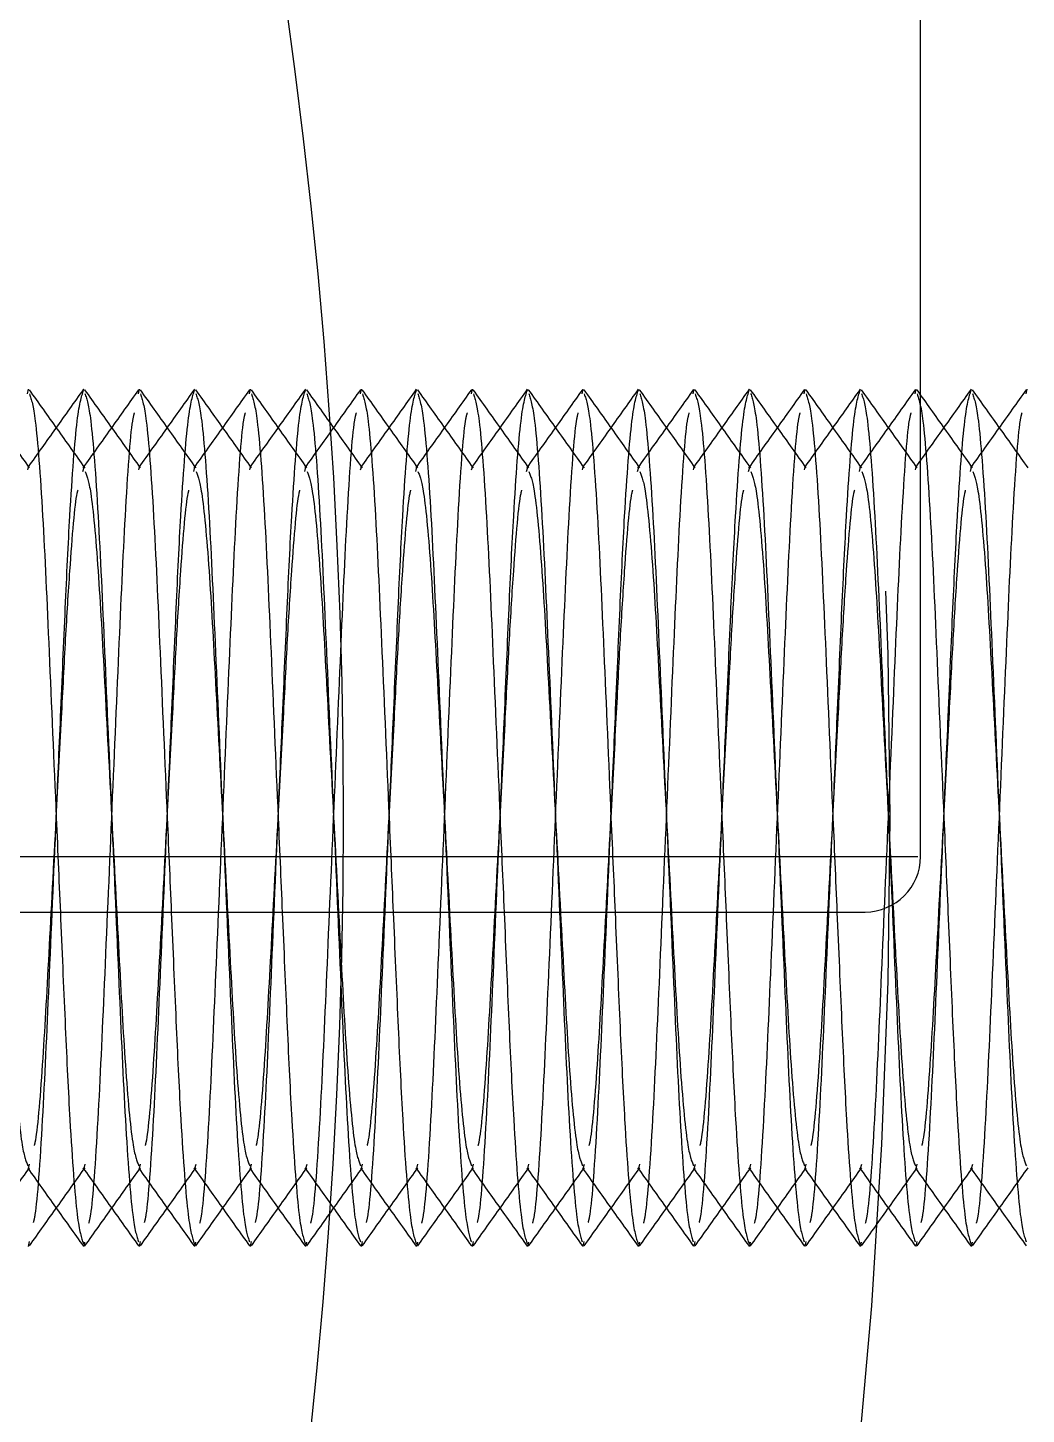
# Model space of a CAD drawing. Header units: metres. Extents: x 0 to 63075, y 0 to 44550.
# Drawn here: x 36477.33 to 36495.33, y 35153.52 to 35178.51 of the extents above; entities that cross this region are included whole.
import ezdxf

# ---------------------------------------------------------------- set-up
doc = ezdxf.new("R2010")
doc.units = ezdxf.units.M
doc.header["$LTSCALE"] = 75
doc.linetypes.add('DASHDOT', pattern=[25.4, 12.7, -6.35, 0, -6.35])
doc.linetypes.add('HIDDEN2', pattern=[4.7625, 3.175, -1.5875])
for name, color, linetype in [('SDM', 7, 'Continuous'), ('SFU', 3, 'DASHDOT'), ('SL4', 4, 'Continuous'), ('ST1', 7, 'HIDDEN2')]:
    doc.layers.add(name, color=color, linetype=linetype)

# ---------------------------------------------------------------- blocks, each defined once
blk = doc.blocks.new('A$Cf5e9a517')
at = {"layer": 'SFU'}
for p, q in [((331.168, 1597.652), (331.168, 1660.352)), ((311.668, 1597.652), (331.122, 1597.652)), ((311.668, 1596.652), (330.168, 1596.652))]:
    blk.add_line(p, q, dxfattribs=at)
blk.add_arc((330.168, 1597.652), 1, 270, 0, dxfattribs=at)
at = {"layer": 'SL4'}
for radius in [125, 123.91, 122.777, 119.686]:
    blk.add_circle((216.283, 1598.35), radius, dxfattribs=at)
blk.add_arc((216.283, 1598.35), 104.464, 84.34617, 70.62407, dxfattribs=at)
at = {"layer": 'ST1'}
for p, q in [((315.071, 1605.993), (315.089, 1606.077)), ((317.071, 1605.993), (317.089, 1606.077)), ((319.071, 1605.993), (319.089, 1606.077)), ((321.071, 1605.993), (321.089, 1606.077)), ((323.071, 1605.993), (323.089, 1606.077)), ((325.071, 1605.993), (325.089, 1606.077)), ((327.071, 1605.993), (327.089, 1606.077)), ((329.071, 1605.993), (329.089, 1606.077)), ((331.071, 1605.993), (331.089, 1606.077)), ((333.071, 1605.993), (333.089, 1606.077)), ((315.076, 1604.621), (315.089, 1604.671)), ((316.068, 1604.592), (316.089, 1604.671)), ((317.076, 1604.621), (317.089, 1604.671)), ((318.068, 1604.592), (318.089, 1604.671)), ((319.076, 1604.621), (319.089, 1604.671)), ((320.068, 1604.592), (320.089, 1604.671)), ((321.076, 1604.621), (321.089, 1604.671)), ((322.068, 1604.592), (322.089, 1604.671)), ((323.076, 1604.621), (323.089, 1604.671)), ((324.068, 1604.592), (324.089, 1604.671)), ((325.076, 1604.621), (325.089, 1604.671)), ((326.068, 1604.592), (326.089, 1604.671)), ((327.076, 1604.621), (327.089, 1604.671)), ((328.068, 1604.592), (328.089, 1604.671)), ((329.076, 1604.621), (329.089, 1604.671)), ((330.068, 1604.592), (330.089, 1604.671)), ((331.076, 1604.621), (331.089, 1604.671)), ((332.068, 1604.592), (332.089, 1604.671)), ((315.089, 1592.029), (315.109, 1592.107)), ((316.089, 1592.029), (316.109, 1592.108)), ((317.089, 1592.029), (317.109, 1592.107)), ((318.089, 1592.029), (318.109, 1592.108)), ((319.089, 1592.029), (319.109, 1592.107)), ((320.089, 1592.029), (320.109, 1592.108)), ((321.089, 1592.029), (321.109, 1592.107)), ((322.089, 1592.029), (322.109, 1592.108)), ((323.089, 1592.029), (323.109, 1592.107)), ((324.089, 1592.029), (324.109, 1592.108)), ((325.089, 1592.029), (325.109, 1592.107)), ((326.089, 1592.029), (326.109, 1592.108)), ((327.089, 1592.029), (327.109, 1592.107)), ((328.089, 1592.029), (328.109, 1592.108)), ((329.089, 1592.029), (329.109, 1592.107)), ((330.089, 1592.029), (330.109, 1592.108)), ((331.089, 1592.029), (331.109, 1592.107)), ((332.089, 1592.029), (332.109, 1592.108)), ((315.089, 1590.623), (315.107, 1590.711)), ((316.089, 1590.623), (316.106, 1590.704)), ((317.089, 1590.623), (317.107, 1590.711)), ((318.089, 1590.623), (318.106, 1590.704)), ((319.089, 1590.623), (319.107, 1590.711)), ((320.089, 1590.623), (320.106, 1590.704)), ((321.089, 1590.623), (321.107, 1590.711)), ((322.089, 1590.623), (322.106, 1590.704)), ((323.089, 1590.623), (323.107, 1590.711)), ((324.089, 1590.623), (324.106, 1590.704)), ((325.089, 1590.623), (325.107, 1590.711)), ((326.089, 1590.623), (326.106, 1590.704)), ((327.089, 1590.623), (327.107, 1590.711)), ((328.089, 1590.623), (328.106, 1590.704)), ((329.089, 1590.623), (329.107, 1590.711)), ((330.089, 1590.623), (330.106, 1590.704)), ((331.089, 1590.623), (331.107, 1590.711)), ((332.089, 1590.623), (332.106, 1590.704))]:
    blk.add_line(p, q, dxfattribs=at)
blk.add_circle((216.283, 1598.35), 114.333, dxfattribs=at)
for points, knots in [([(315.108, 1604.657), (314.941, 1604.892), (314.606, 1605.362), (314.272, 1605.831), (314.104, 1606.066)], [0, 0, 0, 0, 0.499937, 1, 1, 1, 1]), ([(316.079, 1606.073), (315.911, 1605.838), (315.577, 1605.369), (315.243, 1604.9), (315.076, 1604.665)], [0, 0, 0, 0, 0.500035, 1, 1, 1, 1]), ([(316.108, 1604.657), (315.941, 1604.892), (315.607, 1605.36), (315.273, 1605.83), (315.106, 1606.064)], [0, 0, 0, 0, 0.49997, 1, 1, 1, 1]), ([(315.107, 1605.989), (315.141, 1605.887), (315.216, 1605.661), (315.345, 1603.939), (315.458, 1601.39), (315.571, 1598.751), (315.672, 1596.426), (315.752, 1594.531), (315.845, 1592.591), (315.964, 1591.009), (316.041, 1590.781), (316.078, 1590.674)], [0, 0, 0, 0, 0.108328, 0.239496, 0.365485, 0.495517, 0.57381, 0.663359, 0.752437, 0.883605, 1, 1, 1, 1]), ([(315.179, 1591.054), (315.19, 1591.095), (315.242, 1591.3), (315.346, 1592.797), (315.458, 1595.3), (315.571, 1597.95), (315.672, 1600.274), (315.752, 1602.169), (315.845, 1604.111), (315.968, 1605.732), (316.049, 1605.963), (316.089, 1606.077)], [0, 0, 0, 0, 0.0350675, 0.1752166, 0.3098326, 0.4487685, 0.5324217, 0.6281026, 0.7232803, 0.8634294, 1, 1, 1, 1]), ([(317.072, 1606.065), (316.905, 1605.831), (316.571, 1605.361), (316.236, 1604.892), (316.069, 1604.657)], [0, 0, 0, 0, 0.50006, 1, 1, 1, 1]), ([(317.108, 1604.657), (316.941, 1604.892), (316.606, 1605.362), (316.272, 1605.831), (316.104, 1606.066)], [0, 0, 0, 0, 0.499937, 1, 1, 1, 1]), ([(316.106, 1605.996), (316.14, 1605.893), (316.215, 1605.666), (316.345, 1603.94), (316.458, 1601.388), (316.589, 1598.35), (316.719, 1595.312), (316.832, 1592.761), (316.962, 1591.036), (317.037, 1590.81), (317.071, 1590.707)], [0, 0, 0, 0, 0.110571, 0.242596, 0.369408, 0.50029, 0.631172, 0.757984, 0.890008, 1, 1, 1, 1]), ([(318.079, 1606.073), (317.911, 1605.838), (317.577, 1605.369), (317.243, 1604.9), (317.076, 1604.665)], [0, 0, 0, 0, 0.500035, 1, 1, 1, 1]), ([(318.108, 1604.657), (317.941, 1604.892), (317.607, 1605.36), (317.273, 1605.83), (317.106, 1606.064)], [0, 0, 0, 0, 0.49997, 1, 1, 1, 1]), ([(317.107, 1605.989), (317.141, 1605.887), (317.216, 1605.661), (317.345, 1603.939), (317.458, 1601.39), (317.571, 1598.751), (317.672, 1596.426), (317.752, 1594.531), (317.845, 1592.591), (317.964, 1591.009), (318.041, 1590.781), (318.078, 1590.674)], [0, 0, 0, 0, 0.108328, 0.239496, 0.365485, 0.495517, 0.57381, 0.663359, 0.752437, 0.883605, 1, 1, 1, 1]), ([(317.179, 1591.054), (317.19, 1591.095), (317.242, 1591.3), (317.346, 1592.797), (317.458, 1595.3), (317.571, 1597.95), (317.672, 1600.274), (317.752, 1602.169), (317.845, 1604.111), (317.968, 1605.732), (318.049, 1605.963), (318.089, 1606.077)], [0, 0, 0, 0, 0.035067, 0.175217, 0.309833, 0.448769, 0.532422, 0.628103, 0.72328, 0.863429, 1, 1, 1, 1]), ([(319.072, 1606.065), (318.905, 1605.831), (318.571, 1605.361), (318.236, 1604.892), (318.069, 1604.657)], [0, 0, 0, 0, 0.50006, 1, 1, 1, 1]), ([(319.108, 1604.657), (318.941, 1604.892), (318.606, 1605.362), (318.272, 1605.831), (318.104, 1606.066)], [0, 0, 0, 0, 0.499937, 1, 1, 1, 1]), ([(318.106, 1605.996), (318.14, 1605.893), (318.215, 1605.666), (318.345, 1603.94), (318.458, 1601.388), (318.589, 1598.35), (318.719, 1595.312), (318.832, 1592.761), (318.962, 1591.036), (319.037, 1590.81), (319.071, 1590.707)], [0, 0, 0, 0, 0.110571, 0.242596, 0.369408, 0.50029, 0.631172, 0.757984, 0.890008, 1, 1, 1, 1]), ([(320.079, 1606.073), (319.911, 1605.838), (319.577, 1605.369), (319.243, 1604.9), (319.076, 1604.665)], [0, 0, 0, 0, 0.5000352, 1, 1, 1, 1]), ([(320.108, 1604.657), (319.941, 1604.892), (319.607, 1605.36), (319.273, 1605.83), (319.106, 1606.064)], [0, 0, 0, 0, 0.49997, 1, 1, 1, 1]), ([(319.107, 1605.989), (319.141, 1605.887), (319.216, 1605.661), (319.345, 1603.939), (319.458, 1601.39), (319.571, 1598.751), (319.672, 1596.426), (319.752, 1594.531), (319.845, 1592.591), (319.964, 1591.009), (320.041, 1590.781), (320.078, 1590.674)], [0, 0, 0, 0, 0.108328, 0.239496, 0.365485, 0.495517, 0.57381, 0.663359, 0.752437, 0.883605, 1, 1, 1, 1]), ([(319.179, 1591.054), (319.19, 1591.095), (319.242, 1591.3), (319.346, 1592.797), (319.458, 1595.3), (319.571, 1597.95), (319.672, 1600.274), (319.752, 1602.169), (319.845, 1604.111), (319.968, 1605.732), (320.049, 1605.963), (320.089, 1606.077)], [0, 0, 0, 0, 0.035067, 0.175217, 0.309833, 0.448769, 0.532422, 0.628103, 0.72328, 0.863429, 1, 1, 1, 1]), ([(321.072, 1606.065), (320.905, 1605.831), (320.571, 1605.361), (320.236, 1604.892), (320.069, 1604.657)], [0, 0, 0, 0, 0.50006, 1, 1, 1, 1]), ([(321.108, 1604.657), (320.941, 1604.892), (320.606, 1605.362), (320.272, 1605.831), (320.104, 1606.066)], [0, 0, 0, 0, 0.4999369, 1, 1, 1, 1]), ([(320.106, 1605.996), (320.14, 1605.893), (320.215, 1605.666), (320.345, 1603.94), (320.458, 1601.388), (320.589, 1598.35), (320.719, 1595.312), (320.832, 1592.761), (320.962, 1591.036), (321.037, 1590.81), (321.071, 1590.707)], [0, 0, 0, 0, 0.1105714, 0.242596, 0.3694081, 0.5002899, 0.6311716, 0.7579837, 0.8900083, 1, 1, 1, 1]), ([(322.079, 1606.073), (321.911, 1605.838), (321.577, 1605.369), (321.243, 1604.9), (321.076, 1604.665)], [0, 0, 0, 0, 0.500035, 1, 1, 1, 1]), ([(322.108, 1604.657), (321.941, 1604.892), (321.607, 1605.36), (321.273, 1605.83), (321.106, 1606.064)], [0, 0, 0, 0, 0.49997, 1, 1, 1, 1]), ([(321.107, 1605.989), (321.141, 1605.887), (321.216, 1605.661), (321.345, 1603.939), (321.458, 1601.39), (321.571, 1598.751), (321.672, 1596.426), (321.752, 1594.531), (321.845, 1592.591), (321.964, 1591.009), (322.041, 1590.781), (322.078, 1590.674)], [0, 0, 0, 0, 0.108328, 0.239496, 0.365485, 0.495517, 0.57381, 0.663359, 0.752437, 0.883605, 1, 1, 1, 1]), ([(321.179, 1591.054), (321.19, 1591.095), (321.242, 1591.3), (321.346, 1592.797), (321.458, 1595.3), (321.571, 1597.95), (321.672, 1600.274), (321.752, 1602.169), (321.845, 1604.111), (321.968, 1605.732), (322.049, 1605.963), (322.089, 1606.077)], [0, 0, 0, 0, 0.035067, 0.175217, 0.309833, 0.448769, 0.532422, 0.628103, 0.72328, 0.863429, 1, 1, 1, 1]), ([(323.072, 1606.065), (322.905, 1605.831), (322.571, 1605.361), (322.236, 1604.892), (322.069, 1604.657)], [0, 0, 0, 0, 0.5000596, 1, 1, 1, 1]), ([(323.108, 1604.657), (322.941, 1604.892), (322.606, 1605.362), (322.272, 1605.831), (322.104, 1606.066)], [0, 0, 0, 0, 0.4999369, 1, 1, 1, 1]), ([(322.106, 1605.996), (322.14, 1605.893), (322.215, 1605.666), (322.345, 1603.94), (322.458, 1601.388), (322.589, 1598.35), (322.719, 1595.312), (322.832, 1592.761), (322.962, 1591.036), (323.037, 1590.81), (323.071, 1590.707)], [0, 0, 0, 0, 0.110571, 0.242596, 0.369408, 0.50029, 0.631172, 0.757984, 0.890008, 1, 1, 1, 1]), ([(324.079, 1606.073), (323.911, 1605.838), (323.577, 1605.369), (323.243, 1604.9), (323.076, 1604.665)], [0, 0, 0, 0, 0.500035, 1, 1, 1, 1]), ([(324.108, 1604.657), (323.941, 1604.892), (323.607, 1605.36), (323.273, 1605.83), (323.106, 1606.064)], [0, 0, 0, 0, 0.49997, 1, 1, 1, 1]), ([(323.107, 1605.989), (323.141, 1605.887), (323.216, 1605.661), (323.345, 1603.939), (323.458, 1601.39), (323.571, 1598.751), (323.672, 1596.426), (323.752, 1594.531), (323.845, 1592.591), (323.964, 1591.009), (324.041, 1590.781), (324.078, 1590.674)], [0, 0, 0, 0, 0.108328, 0.239496, 0.365485, 0.495517, 0.57381, 0.663359, 0.752437, 0.883605, 1, 1, 1, 1]), ([(323.179, 1591.054), (323.19, 1591.095), (323.242, 1591.3), (323.346, 1592.797), (323.458, 1595.3), (323.571, 1597.95), (323.672, 1600.274), (323.752, 1602.169), (323.845, 1604.111), (323.968, 1605.732), (324.049, 1605.963), (324.089, 1606.077)], [0, 0, 0, 0, 0.035067, 0.175217, 0.309833, 0.448769, 0.532422, 0.628103, 0.72328, 0.863429, 1, 1, 1, 1]), ([(325.072, 1606.065), (324.905, 1605.831), (324.571, 1605.361), (324.236, 1604.892), (324.069, 1604.657)], [0, 0, 0, 0, 0.50006, 1, 1, 1, 1]), ([(325.108, 1604.657), (324.941, 1604.892), (324.606, 1605.362), (324.272, 1605.831), (324.104, 1606.066)], [0, 0, 0, 0, 0.499937, 1, 1, 1, 1]), ([(324.106, 1605.996), (324.14, 1605.893), (324.215, 1605.666), (324.345, 1603.94), (324.458, 1601.388), (324.589, 1598.35), (324.719, 1595.312), (324.832, 1592.761), (324.962, 1591.036), (325.037, 1590.81), (325.071, 1590.707)], [0, 0, 0, 0, 0.110571, 0.242596, 0.369408, 0.50029, 0.631172, 0.757984, 0.890008, 1, 1, 1, 1]), ([(326.079, 1606.073), (325.911, 1605.838), (325.577, 1605.369), (325.243, 1604.9), (325.076, 1604.665)], [0, 0, 0, 0, 0.500035, 1, 1, 1, 1]), ([(326.108, 1604.657), (325.941, 1604.892), (325.607, 1605.36), (325.273, 1605.83), (325.106, 1606.064)], [0, 0, 0, 0, 0.49997, 1, 1, 1, 1]), ([(325.107, 1605.989), (325.141, 1605.887), (325.216, 1605.661), (325.345, 1603.939), (325.458, 1601.39), (325.571, 1598.751), (325.672, 1596.426), (325.752, 1594.531), (325.845, 1592.591), (325.964, 1591.009), (326.041, 1590.781), (326.078, 1590.674)], [0, 0, 0, 0, 0.108328, 0.239496, 0.365485, 0.495517, 0.57381, 0.663359, 0.752437, 0.883605, 1, 1, 1, 1]), ([(325.179, 1591.054), (325.19, 1591.095), (325.242, 1591.3), (325.346, 1592.797), (325.458, 1595.3), (325.571, 1597.95), (325.672, 1600.274), (325.752, 1602.169), (325.845, 1604.111), (325.968, 1605.732), (326.049, 1605.963), (326.089, 1606.077)], [0, 0, 0, 0, 0.035067, 0.175217, 0.309833, 0.448769, 0.532422, 0.628103, 0.72328, 0.863429, 1, 1, 1, 1]), ([(327.072, 1606.065), (326.905, 1605.831), (326.571, 1605.361), (326.236, 1604.892), (326.069, 1604.657)], [0, 0, 0, 0, 0.50006, 1, 1, 1, 1]), ([(327.108, 1604.657), (326.941, 1604.892), (326.606, 1605.362), (326.272, 1605.831), (326.104, 1606.066)], [0, 0, 0, 0, 0.499937, 1, 1, 1, 1]), ([(326.106, 1605.996), (326.14, 1605.893), (326.215, 1605.666), (326.345, 1603.94), (326.458, 1601.388), (326.589, 1598.35), (326.719, 1595.312), (326.832, 1592.761), (326.962, 1591.036), (327.037, 1590.81), (327.071, 1590.707)], [0, 0, 0, 0, 0.110571, 0.242596, 0.369408, 0.50029, 0.631172, 0.757984, 0.890008, 1, 1, 1, 1]), ([(328.079, 1606.073), (327.911, 1605.838), (327.577, 1605.369), (327.243, 1604.9), (327.076, 1604.665)], [0, 0, 0, 0, 0.5000352, 1, 1, 1, 1]), ([(328.108, 1604.657), (327.941, 1604.892), (327.607, 1605.36), (327.273, 1605.83), (327.106, 1606.064)], [0, 0, 0, 0, 0.49997, 1, 1, 1, 1]), ([(327.107, 1605.989), (327.141, 1605.887), (327.216, 1605.661), (327.345, 1603.939), (327.458, 1601.39), (327.571, 1598.751), (327.672, 1596.426), (327.752, 1594.531), (327.845, 1592.591), (327.964, 1591.009), (328.041, 1590.781), (328.078, 1590.674)], [0, 0, 0, 0, 0.108328, 0.239496, 0.365485, 0.495517, 0.57381, 0.663359, 0.752437, 0.883605, 1, 1, 1, 1]), ([(327.179, 1591.054), (327.19, 1591.095), (327.242, 1591.3), (327.346, 1592.797), (327.458, 1595.3), (327.571, 1597.95), (327.672, 1600.274), (327.752, 1602.169), (327.845, 1604.111), (327.968, 1605.732), (328.049, 1605.963), (328.089, 1606.077)], [0, 0, 0, 0, 0.035067, 0.175217, 0.309833, 0.448769, 0.532422, 0.628103, 0.72328, 0.863429, 1, 1, 1, 1]), ([(329.072, 1606.065), (328.905, 1605.831), (328.571, 1605.361), (328.236, 1604.892), (328.069, 1604.657)], [0, 0, 0, 0, 0.50006, 1, 1, 1, 1]), ([(329.108, 1604.657), (328.941, 1604.892), (328.606, 1605.362), (328.272, 1605.831), (328.104, 1606.066)], [0, 0, 0, 0, 0.499937, 1, 1, 1, 1]), ([(328.106, 1605.996), (328.14, 1605.893), (328.215, 1605.666), (328.345, 1603.94), (328.458, 1601.388), (328.589, 1598.35), (328.719, 1595.312), (328.832, 1592.761), (328.962, 1591.036), (329.037, 1590.81), (329.071, 1590.707)], [0, 0, 0, 0, 0.110571, 0.242596, 0.369408, 0.50029, 0.631172, 0.757984, 0.890008, 1, 1, 1, 1]), ([(330.079, 1606.073), (329.911, 1605.838), (329.577, 1605.369), (329.243, 1604.9), (329.076, 1604.665)], [0, 0, 0, 0, 0.500035, 1, 1, 1, 1]), ([(330.108, 1604.657), (329.941, 1604.892), (329.607, 1605.36), (329.273, 1605.83), (329.106, 1606.064)], [0, 0, 0, 0, 0.49997, 1, 1, 1, 1]), ([(329.107, 1605.989), (329.141, 1605.887), (329.216, 1605.661), (329.345, 1603.939), (329.458, 1601.39), (329.571, 1598.751), (329.672, 1596.426), (329.752, 1594.531), (329.845, 1592.591), (329.964, 1591.009), (330.041, 1590.781), (330.078, 1590.674)], [0, 0, 0, 0, 0.108328, 0.239496, 0.365485, 0.495517, 0.57381, 0.663359, 0.752437, 0.883605, 1, 1, 1, 1]), ([(329.179, 1591.054), (329.19, 1591.095), (329.242, 1591.3), (329.346, 1592.797), (329.458, 1595.3), (329.571, 1597.95), (329.672, 1600.274), (329.752, 1602.169), (329.845, 1604.111), (329.968, 1605.732), (330.049, 1605.963), (330.089, 1606.077)], [0, 0, 0, 0, 0.035067, 0.175217, 0.309833, 0.448769, 0.532422, 0.628103, 0.72328, 0.863429, 1, 1, 1, 1]), ([(331.072, 1606.065), (330.905, 1605.831), (330.571, 1605.361), (330.236, 1604.892), (330.069, 1604.657)], [0, 0, 0, 0, 0.50006, 1, 1, 1, 1]), ([(331.108, 1604.657), (330.941, 1604.892), (330.606, 1605.362), (330.272, 1605.831), (330.104, 1606.066)], [0, 0, 0, 0, 0.4999369, 1, 1, 1, 1]), ([(330.106, 1605.996), (330.14, 1605.893), (330.215, 1605.666), (330.345, 1603.94), (330.458, 1601.388), (330.589, 1598.35), (330.719, 1595.312), (330.832, 1592.761), (330.962, 1591.036), (331.037, 1590.81), (331.071, 1590.707)], [0, 0, 0, 0, 0.110571, 0.242596, 0.369408, 0.50029, 0.631172, 0.757984, 0.890008, 1, 1, 1, 1]), ([(332.079, 1606.073), (331.911, 1605.838), (331.577, 1605.369), (331.243, 1604.9), (331.076, 1604.665)], [0, 0, 0, 0, 0.500035, 1, 1, 1, 1]), ([(332.108, 1604.657), (331.941, 1604.892), (331.607, 1605.36), (331.273, 1605.83), (331.106, 1606.064)], [0, 0, 0, 0, 0.49997, 1, 1, 1, 1]), ([(331.107, 1605.989), (331.141, 1605.887), (331.216, 1605.661), (331.345, 1603.939), (331.458, 1601.39), (331.571, 1598.751), (331.672, 1596.426), (331.752, 1594.531), (331.845, 1592.591), (331.964, 1591.009), (332.041, 1590.781), (332.078, 1590.674)], [0, 0, 0, 0, 0.108328, 0.239496, 0.365485, 0.495517, 0.57381, 0.663359, 0.752437, 0.883605, 1, 1, 1, 1]), ([(331.179, 1591.054), (331.19, 1591.095), (331.242, 1591.3), (331.346, 1592.797), (331.458, 1595.3), (331.571, 1597.95), (331.672, 1600.274), (331.752, 1602.169), (331.845, 1604.111), (331.968, 1605.732), (332.049, 1605.963), (332.089, 1606.077)], [0, 0, 0, 0, 0.035067, 0.175217, 0.309833, 0.448769, 0.532422, 0.628103, 0.72328, 0.863429, 1, 1, 1, 1]), ([(333.072, 1606.065), (332.905, 1605.831), (332.571, 1605.361), (332.236, 1604.892), (332.069, 1604.657)], [0, 0, 0, 0, 0.50006, 1, 1, 1, 1]), ([(333.108, 1604.657), (332.941, 1604.892), (332.606, 1605.362), (332.272, 1605.831), (332.104, 1606.066)], [0, 0, 0, 0, 0.499937, 1, 1, 1, 1]), ([(332.106, 1605.996), (332.14, 1605.893), (332.215, 1605.666), (332.345, 1603.94), (332.458, 1601.388), (332.589, 1598.35), (332.719, 1595.312), (332.832, 1592.761), (332.962, 1591.036), (333.037, 1590.81), (333.071, 1590.707)], [0, 0, 0, 0, 0.110571, 0.242596, 0.369408, 0.50029, 0.631172, 0.757984, 0.890008, 1, 1, 1, 1]), ([(316.178, 1591.047), (316.189, 1591.089), (316.241, 1591.295), (316.346, 1592.795), (316.458, 1595.303), (316.589, 1598.35), (316.719, 1601.397), (316.831, 1603.904), (316.936, 1605.403), (316.988, 1605.609), (316.999, 1605.651)], [0, 0, 0, 0, 0.040767, 0.196457, 0.346, 0.500342, 0.654684, 0.804227, 0.959916, 1, 1, 1, 1]), ([(318.178, 1591.047), (318.189, 1591.089), (318.241, 1591.295), (318.346, 1592.795), (318.458, 1595.303), (318.589, 1598.35), (318.719, 1601.397), (318.831, 1603.904), (318.936, 1605.403), (318.988, 1605.609), (318.999, 1605.651)], [0, 0, 0, 0, 0.040767, 0.196457, 0.346, 0.500342, 0.654684, 0.804227, 0.959916, 1, 1, 1, 1]), ([(320.178, 1591.047), (320.189, 1591.089), (320.241, 1591.295), (320.346, 1592.795), (320.458, 1595.303), (320.589, 1598.35), (320.719, 1601.397), (320.831, 1603.904), (320.936, 1605.403), (320.988, 1605.609), (320.999, 1605.651)], [0, 0, 0, 0, 0.040767, 0.196457, 0.346, 0.500342, 0.654684, 0.804227, 0.959916, 1, 1, 1, 1]), ([(322.178, 1591.047), (322.189, 1591.089), (322.241, 1591.295), (322.346, 1592.795), (322.458, 1595.303), (322.589, 1598.35), (322.719, 1601.397), (322.831, 1603.904), (322.936, 1605.403), (322.988, 1605.609), (322.999, 1605.651)], [0, 0, 0, 0, 0.040767, 0.196457, 0.346, 0.500342, 0.654684, 0.804227, 0.959916, 1, 1, 1, 1]), ([(324.178, 1591.047), (324.189, 1591.089), (324.241, 1591.295), (324.346, 1592.795), (324.458, 1595.303), (324.589, 1598.35), (324.719, 1601.397), (324.831, 1603.904), (324.936, 1605.403), (324.988, 1605.609), (324.999, 1605.651)], [0, 0, 0, 0, 0.0407674, 0.196457, 0.3459999, 0.5003418, 0.6546838, 0.8042266, 0.9599163, 1, 1, 1, 1]), ([(326.178, 1591.047), (326.189, 1591.089), (326.241, 1591.295), (326.346, 1592.795), (326.458, 1595.303), (326.589, 1598.35), (326.719, 1601.397), (326.831, 1603.904), (326.936, 1605.403), (326.988, 1605.609), (326.999, 1605.651)], [0, 0, 0, 0, 0.040767, 0.196457, 0.346, 0.500342, 0.654684, 0.804227, 0.959916, 1, 1, 1, 1]), ([(328.178, 1591.047), (328.189, 1591.089), (328.241, 1591.295), (328.346, 1592.795), (328.458, 1595.303), (328.589, 1598.35), (328.719, 1601.397), (328.831, 1603.904), (328.936, 1605.403), (328.988, 1605.609), (328.999, 1605.651)], [0, 0, 0, 0, 0.040767, 0.196457, 0.346, 0.500342, 0.654684, 0.804227, 0.959916, 1, 1, 1, 1]), ([(330.178, 1591.047), (330.189, 1591.089), (330.241, 1591.295), (330.346, 1592.795), (330.458, 1595.303), (330.589, 1598.35), (330.719, 1601.397), (330.831, 1603.904), (330.936, 1605.403), (330.988, 1605.609), (330.999, 1605.651)], [0, 0, 0, 0, 0.040767, 0.196457, 0.346, 0.500342, 0.654684, 0.804227, 0.959916, 1, 1, 1, 1]), ([(332.178, 1591.047), (332.189, 1591.089), (332.241, 1591.295), (332.346, 1592.795), (332.458, 1595.303), (332.589, 1598.35), (332.719, 1601.397), (332.831, 1603.904), (332.936, 1605.403), (332.988, 1605.609), (332.999, 1605.651)], [0, 0, 0, 0, 0.0407674, 0.196457, 0.3459999, 0.5003418, 0.6546838, 0.8042266, 0.9599163, 1, 1, 1, 1]), ([(314.109, 1604.592), (314.142, 1604.509), (314.216, 1604.325), (314.345, 1602.922), (314.458, 1600.835), (314.589, 1598.35), (314.719, 1595.865), (314.832, 1593.776), (314.963, 1592.352), (315.04, 1592.166), (315.076, 1592.079)], [0, 0, 0, 0, 0.106972, 0.238781, 0.365377, 0.496042, 0.626708, 0.753304, 0.885113, 1, 1, 1, 1]), ([(316.109, 1604.592), (316.142, 1604.509), (316.216, 1604.325), (316.345, 1602.922), (316.458, 1600.835), (316.589, 1598.35), (316.719, 1595.865), (316.832, 1593.776), (316.963, 1592.352), (317.04, 1592.166), (317.076, 1592.079)], [0, 0, 0, 0, 0.106972, 0.238781, 0.365377, 0.496042, 0.626708, 0.753304, 0.885113, 1, 1, 1, 1]), ([(318.109, 1604.592), (318.142, 1604.509), (318.216, 1604.325), (318.345, 1602.922), (318.458, 1600.835), (318.589, 1598.35), (318.719, 1595.865), (318.832, 1593.776), (318.963, 1592.352), (319.04, 1592.166), (319.076, 1592.079)], [0, 0, 0, 0, 0.1069717, 0.2387806, 0.3653767, 0.4960425, 0.6267083, 0.7533044, 0.8851133, 1, 1, 1, 1]), ([(320.109, 1604.592), (320.142, 1604.509), (320.216, 1604.325), (320.345, 1602.922), (320.458, 1600.835), (320.589, 1598.35), (320.719, 1595.865), (320.832, 1593.776), (320.963, 1592.352), (321.04, 1592.166), (321.076, 1592.079)], [0, 0, 0, 0, 0.106972, 0.238781, 0.365377, 0.496042, 0.626708, 0.753304, 0.885113, 1, 1, 1, 1]), ([(322.109, 1604.592), (322.142, 1604.509), (322.216, 1604.325), (322.345, 1602.922), (322.458, 1600.835), (322.589, 1598.35), (322.719, 1595.865), (322.832, 1593.776), (322.963, 1592.352), (323.04, 1592.166), (323.076, 1592.079)], [0, 0, 0, 0, 0.106972, 0.238781, 0.365377, 0.496042, 0.626708, 0.753304, 0.885113, 1, 1, 1, 1]), ([(324.109, 1604.592), (324.142, 1604.509), (324.216, 1604.325), (324.345, 1602.922), (324.458, 1600.835), (324.589, 1598.35), (324.719, 1595.865), (324.832, 1593.776), (324.963, 1592.352), (325.04, 1592.166), (325.076, 1592.079)], [0, 0, 0, 0, 0.106972, 0.238781, 0.365377, 0.496042, 0.626708, 0.753304, 0.885113, 1, 1, 1, 1]), ([(326.109, 1604.592), (326.142, 1604.509), (326.216, 1604.325), (326.345, 1602.922), (326.458, 1600.835), (326.589, 1598.35), (326.719, 1595.865), (326.832, 1593.776), (326.963, 1592.352), (327.04, 1592.166), (327.076, 1592.079)], [0, 0, 0, 0, 0.106972, 0.238781, 0.365377, 0.496042, 0.626708, 0.753304, 0.885113, 1, 1, 1, 1]), ([(328.109, 1604.592), (328.142, 1604.509), (328.216, 1604.325), (328.345, 1602.922), (328.458, 1600.835), (328.589, 1598.35), (328.719, 1595.865), (328.832, 1593.776), (328.963, 1592.352), (329.04, 1592.166), (329.076, 1592.079)], [0, 0, 0, 0, 0.106972, 0.238781, 0.365377, 0.496042, 0.626708, 0.753304, 0.885113, 1, 1, 1, 1]), ([(330.109, 1604.592), (330.142, 1604.509), (330.216, 1604.325), (330.345, 1602.922), (330.458, 1600.835), (330.589, 1598.35), (330.719, 1595.865), (330.832, 1593.776), (330.963, 1592.352), (331.04, 1592.166), (331.076, 1592.079)], [0, 0, 0, 0, 0.106972, 0.238781, 0.365377, 0.496042, 0.626708, 0.753304, 0.885113, 1, 1, 1, 1]), ([(332.109, 1604.592), (332.142, 1604.509), (332.216, 1604.325), (332.345, 1602.922), (332.458, 1600.835), (332.589, 1598.35), (332.719, 1595.865), (332.832, 1593.776), (332.963, 1592.352), (333.04, 1592.166), (333.076, 1592.079)], [0, 0, 0, 0, 0.106972, 0.238781, 0.365377, 0.496042, 0.626708, 0.753304, 0.885113, 1, 1, 1, 1]), ([(315.196, 1592.446), (315.201, 1592.463), (315.247, 1592.628), (315.346, 1593.819), (315.458, 1595.852), (315.577, 1598.13), (315.681, 1600.081), (315.758, 1601.611), (315.848, 1603.063), (315.93, 1604.072), (315.976, 1604.236), (315.981, 1604.253)], [0, 0, 0, 0, 0.019148, 0.181961, 0.338335, 0.499736, 0.617516, 0.717853, 0.818619, 0.981432, 1, 1, 1, 1]), ([(317.196, 1592.446), (317.201, 1592.463), (317.247, 1592.628), (317.346, 1593.819), (317.458, 1595.852), (317.577, 1598.13), (317.681, 1600.081), (317.758, 1601.611), (317.848, 1603.063), (317.93, 1604.072), (317.976, 1604.236), (317.981, 1604.253)], [0, 0, 0, 0, 0.019148, 0.181961, 0.338335, 0.499736, 0.617516, 0.717853, 0.818619, 0.981432, 1, 1, 1, 1]), ([(319.196, 1592.446), (319.201, 1592.463), (319.247, 1592.628), (319.346, 1593.819), (319.458, 1595.852), (319.577, 1598.13), (319.681, 1600.081), (319.758, 1601.611), (319.848, 1603.063), (319.93, 1604.072), (319.976, 1604.236), (319.981, 1604.253)], [0, 0, 0, 0, 0.019148, 0.181961, 0.338335, 0.499736, 0.617516, 0.717853, 0.818619, 0.981432, 1, 1, 1, 1]), ([(321.196, 1592.446), (321.201, 1592.463), (321.247, 1592.628), (321.346, 1593.819), (321.458, 1595.852), (321.577, 1598.13), (321.681, 1600.081), (321.758, 1601.611), (321.848, 1603.063), (321.93, 1604.072), (321.976, 1604.236), (321.981, 1604.253)], [0, 0, 0, 0, 0.0191483, 0.1819613, 0.3383353, 0.4997364, 0.6175161, 0.7178528, 0.8186194, 0.9814324, 1, 1, 1, 1]), ([(323.196, 1592.446), (323.201, 1592.463), (323.247, 1592.628), (323.346, 1593.819), (323.458, 1595.852), (323.577, 1598.13), (323.681, 1600.081), (323.758, 1601.611), (323.848, 1603.063), (323.93, 1604.072), (323.976, 1604.236), (323.981, 1604.253)], [0, 0, 0, 0, 0.0191483, 0.1819613, 0.3383353, 0.4997364, 0.6175161, 0.7178528, 0.8186194, 0.9814324, 1, 1, 1, 1]), ([(325.196, 1592.446), (325.201, 1592.463), (325.247, 1592.628), (325.346, 1593.819), (325.458, 1595.852), (325.577, 1598.13), (325.681, 1600.081), (325.758, 1601.611), (325.848, 1603.063), (325.93, 1604.072), (325.976, 1604.236), (325.981, 1604.253)], [0, 0, 0, 0, 0.019148, 0.181961, 0.338335, 0.499736, 0.617516, 0.717853, 0.818619, 0.981432, 1, 1, 1, 1]), ([(327.196, 1592.446), (327.201, 1592.463), (327.247, 1592.628), (327.346, 1593.819), (327.458, 1595.852), (327.577, 1598.13), (327.681, 1600.081), (327.758, 1601.611), (327.848, 1603.063), (327.93, 1604.072), (327.976, 1604.236), (327.981, 1604.253)], [0, 0, 0, 0, 0.019148, 0.181961, 0.338335, 0.499736, 0.617516, 0.717853, 0.818619, 0.981432, 1, 1, 1, 1]), ([(329.196, 1592.446), (329.201, 1592.463), (329.247, 1592.628), (329.346, 1593.819), (329.458, 1595.852), (329.577, 1598.13), (329.681, 1600.081), (329.758, 1601.611), (329.848, 1603.063), (329.93, 1604.072), (329.976, 1604.236), (329.981, 1604.253)], [0, 0, 0, 0, 0.0191483, 0.1819613, 0.3383353, 0.4997364, 0.6175161, 0.7178528, 0.8186194, 0.9814324, 1, 1, 1, 1]), ([(331.196, 1592.446), (331.201, 1592.463), (331.247, 1592.628), (331.346, 1593.819), (331.458, 1595.852), (331.577, 1598.13), (331.681, 1600.081), (331.758, 1601.611), (331.848, 1603.063), (331.93, 1604.072), (331.976, 1604.236), (331.981, 1604.253)], [0, 0, 0, 0, 0.019148, 0.181961, 0.338335, 0.499736, 0.617516, 0.717853, 0.818619, 0.981432, 1, 1, 1, 1]), ([(314.104, 1590.634), (314.272, 1590.869), (314.606, 1591.338), (314.941, 1591.808), (315.108, 1592.043)], [0, 0, 0, 0, 0.500063, 1, 1, 1, 1]), ([(315.076, 1592.035), (315.243, 1591.8), (315.577, 1591.331), (315.911, 1590.862), (316.079, 1590.627)], [0, 0, 0, 0, 0.499965, 1, 1, 1, 1]), ([(315.106, 1590.636), (315.273, 1590.87), (315.607, 1591.34), (315.941, 1591.808), (316.108, 1592.043)], [0, 0, 0, 0, 0.50003, 1, 1, 1, 1]), ([(316.069, 1592.043), (316.236, 1591.808), (316.571, 1591.339), (316.905, 1590.869), (317.072, 1590.635)], [0, 0, 0, 0, 0.4999404, 1, 1, 1, 1]), ([(316.104, 1590.634), (316.272, 1590.869), (316.606, 1591.338), (316.941, 1591.808), (317.108, 1592.043)], [0, 0, 0, 0, 0.500063, 1, 1, 1, 1]), ([(317.076, 1592.035), (317.243, 1591.8), (317.577, 1591.331), (317.911, 1590.862), (318.079, 1590.627)], [0, 0, 0, 0, 0.499965, 1, 1, 1, 1]), ([(317.106, 1590.636), (317.273, 1590.87), (317.607, 1591.34), (317.941, 1591.808), (318.108, 1592.043)], [0, 0, 0, 0, 0.50003, 1, 1, 1, 1]), ([(318.069, 1592.043), (318.236, 1591.808), (318.571, 1591.339), (318.905, 1590.869), (319.072, 1590.635)], [0, 0, 0, 0, 0.4999404, 1, 1, 1, 1]), ([(318.104, 1590.634), (318.272, 1590.869), (318.606, 1591.338), (318.941, 1591.808), (319.108, 1592.043)], [0, 0, 0, 0, 0.500063, 1, 1, 1, 1]), ([(319.076, 1592.035), (319.243, 1591.8), (319.577, 1591.331), (319.911, 1590.862), (320.079, 1590.627)], [0, 0, 0, 0, 0.4999648, 1, 1, 1, 1]), ([(319.106, 1590.636), (319.273, 1590.87), (319.607, 1591.34), (319.941, 1591.808), (320.108, 1592.043)], [0, 0, 0, 0, 0.50003, 1, 1, 1, 1]), ([(320.069, 1592.043), (320.236, 1591.808), (320.571, 1591.339), (320.905, 1590.869), (321.072, 1590.635)], [0, 0, 0, 0, 0.4999404, 1, 1, 1, 1]), ([(320.104, 1590.634), (320.272, 1590.869), (320.606, 1591.338), (320.941, 1591.808), (321.108, 1592.043)], [0, 0, 0, 0, 0.500063, 1, 1, 1, 1]), ([(321.076, 1592.035), (321.243, 1591.8), (321.577, 1591.331), (321.911, 1590.862), (322.079, 1590.627)], [0, 0, 0, 0, 0.499965, 1, 1, 1, 1]), ([(321.106, 1590.636), (321.273, 1590.87), (321.607, 1591.34), (321.941, 1591.808), (322.108, 1592.043)], [0, 0, 0, 0, 0.50003, 1, 1, 1, 1]), ([(322.069, 1592.043), (322.236, 1591.808), (322.571, 1591.339), (322.905, 1590.869), (323.072, 1590.635)], [0, 0, 0, 0, 0.49994, 1, 1, 1, 1]), ([(322.104, 1590.634), (322.272, 1590.869), (322.606, 1591.338), (322.941, 1591.808), (323.108, 1592.043)], [0, 0, 0, 0, 0.500063, 1, 1, 1, 1]), ([(323.076, 1592.035), (323.243, 1591.8), (323.577, 1591.331), (323.911, 1590.862), (324.079, 1590.627)], [0, 0, 0, 0, 0.499965, 1, 1, 1, 1]), ([(323.106, 1590.636), (323.273, 1590.87), (323.607, 1591.34), (323.941, 1591.808), (324.108, 1592.043)], [0, 0, 0, 0, 0.50003, 1, 1, 1, 1]), ([(324.069, 1592.043), (324.236, 1591.808), (324.571, 1591.339), (324.905, 1590.869), (325.072, 1590.635)], [0, 0, 0, 0, 0.49994, 1, 1, 1, 1]), ([(324.104, 1590.634), (324.272, 1590.869), (324.606, 1591.338), (324.941, 1591.808), (325.108, 1592.043)], [0, 0, 0, 0, 0.5000631, 1, 1, 1, 1]), ([(325.076, 1592.035), (325.243, 1591.8), (325.577, 1591.331), (325.911, 1590.862), (326.079, 1590.627)], [0, 0, 0, 0, 0.499965, 1, 1, 1, 1]), ([(325.106, 1590.636), (325.273, 1590.87), (325.607, 1591.34), (325.941, 1591.808), (326.108, 1592.043)], [0, 0, 0, 0, 0.50003, 1, 1, 1, 1]), ([(326.069, 1592.043), (326.236, 1591.808), (326.571, 1591.339), (326.905, 1590.869), (327.072, 1590.635)], [0, 0, 0, 0, 0.49994, 1, 1, 1, 1]), ([(326.104, 1590.634), (326.272, 1590.869), (326.606, 1591.338), (326.941, 1591.808), (327.108, 1592.043)], [0, 0, 0, 0, 0.5000631, 1, 1, 1, 1]), ([(327.076, 1592.035), (327.243, 1591.8), (327.577, 1591.331), (327.911, 1590.862), (328.079, 1590.627)], [0, 0, 0, 0, 0.499965, 1, 1, 1, 1]), ([(327.106, 1590.636), (327.273, 1590.87), (327.607, 1591.34), (327.941, 1591.808), (328.108, 1592.043)], [0, 0, 0, 0, 0.50003, 1, 1, 1, 1]), ([(328.069, 1592.043), (328.236, 1591.808), (328.571, 1591.339), (328.905, 1590.869), (329.072, 1590.635)], [0, 0, 0, 0, 0.49994, 1, 1, 1, 1]), ([(328.104, 1590.634), (328.272, 1590.869), (328.606, 1591.338), (328.941, 1591.808), (329.108, 1592.043)], [0, 0, 0, 0, 0.500063, 1, 1, 1, 1]), ([(329.076, 1592.035), (329.243, 1591.8), (329.577, 1591.331), (329.911, 1590.862), (330.079, 1590.627)], [0, 0, 0, 0, 0.499965, 1, 1, 1, 1]), ([(329.106, 1590.636), (329.273, 1590.87), (329.607, 1591.34), (329.941, 1591.808), (330.108, 1592.043)], [0, 0, 0, 0, 0.50003, 1, 1, 1, 1]), ([(330.069, 1592.043), (330.236, 1591.808), (330.571, 1591.339), (330.905, 1590.869), (331.072, 1590.635)], [0, 0, 0, 0, 0.49994, 1, 1, 1, 1]), ([(330.104, 1590.634), (330.272, 1590.869), (330.606, 1591.338), (330.941, 1591.808), (331.108, 1592.043)], [0, 0, 0, 0, 0.500063, 1, 1, 1, 1]), ([(331.076, 1592.035), (331.243, 1591.8), (331.577, 1591.331), (331.911, 1590.862), (332.079, 1590.627)], [0, 0, 0, 0, 0.499965, 1, 1, 1, 1]), ([(331.106, 1590.636), (331.273, 1590.87), (331.607, 1591.34), (331.941, 1591.808), (332.108, 1592.043)], [0, 0, 0, 0, 0.50003, 1, 1, 1, 1]), ([(332.069, 1592.043), (332.236, 1591.808), (332.571, 1591.339), (332.905, 1590.869), (333.072, 1590.635)], [0, 0, 0, 0, 0.4999404, 1, 1, 1, 1]), ([(332.104, 1590.634), (332.272, 1590.869), (332.606, 1591.338), (332.941, 1591.808), (333.108, 1592.043)], [0, 0, 0, 0, 0.500063, 1, 1, 1, 1])]:
    blk.add_open_spline(points, degree=3, knots=knots, dxfattribs=at)

msp = doc.modelspace()

# ---------------------------------------------------------------- block references
at = {"layer": 'SDM'}
msp.add_blockref('A$Cf5e9a517', (36162.252, 33565.919), dxfattribs=at)

doc.saveas('drawing.dxf')
